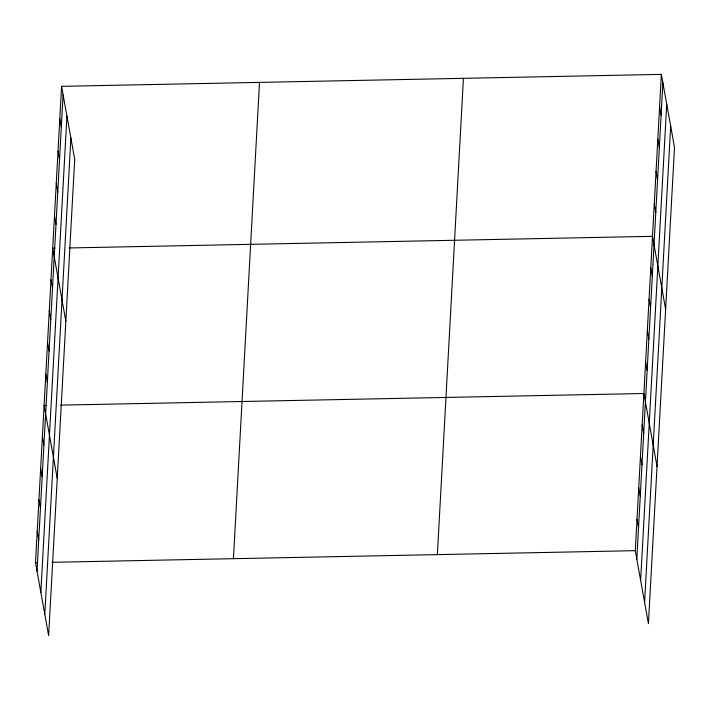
<?xml version="1.0" encoding="UTF-8"?>
<svg xmlns="http://www.w3.org/2000/svg" width="710" height="710" viewBox="0 0 710 710"><rect width="100%" height="100%" fill="white"/><g stroke="black" fill="none" stroke-linecap="round" stroke-linejoin="round"><path stroke-width="1.06" d="M61.575 86.336L74.71 159.324L48.635 635.619L35.5 562.631L61.575 86.336L661.365 74.381L674.5 147.369L648.425 623.664L635.29 550.676L661.365 74.381M37.018 571.071L63.092 94.776M40.852 592.371L66.926 116.076M44.801 614.319L70.876 138.024M233.43 558.69L259.505 82.395M437.36 554.625L463.435 78.331M636.817 559.116L662.883 82.821M640.642 580.416L666.717 104.121M644.591 602.364L670.666 126.069M54.91 248.234L52.709 248.278L65.844 321.266M69.207 247.95L652.499 236.323L665.634 309.311M46.301 405.41L44.1 405.454L57.235 478.442M60.599 405.126L643.899 393.5L657.034 466.488M35.5 562.631L37.701 562.586M51.999 562.302L635.29 550.676M659.599 106.766L661.116 115.206M657.824 139.16L659.341 147.6M656.049 171.545L657.566 179.985M654.274 203.93L655.791 212.37M650.786 267.759L652.304 276.199M649.064 299.194L650.582 307.634M647.342 330.629L648.86 339.069M645.621 362.064L647.138 370.505M642.177 424.935L643.695 433.375M640.455 456.37L641.973 464.81M638.734 487.805L640.251 496.246M637.012 519.241L638.53 527.681M59.8 118.73L61.317 127.17M58.025 151.115L59.542 159.555M56.259 183.499L57.776 191.94M54.484 215.893L56.001 224.333M50.987 279.713L52.504 288.154M49.265 311.149L50.783 319.589M47.543 342.584L49.061 351.024M45.822 374.019L47.339 382.459M42.387 436.89L43.905 445.33M40.665 468.325L42.183 476.765M38.944 499.76L40.461 508.2M37.222 531.195L38.739 539.635"/></g></svg>
